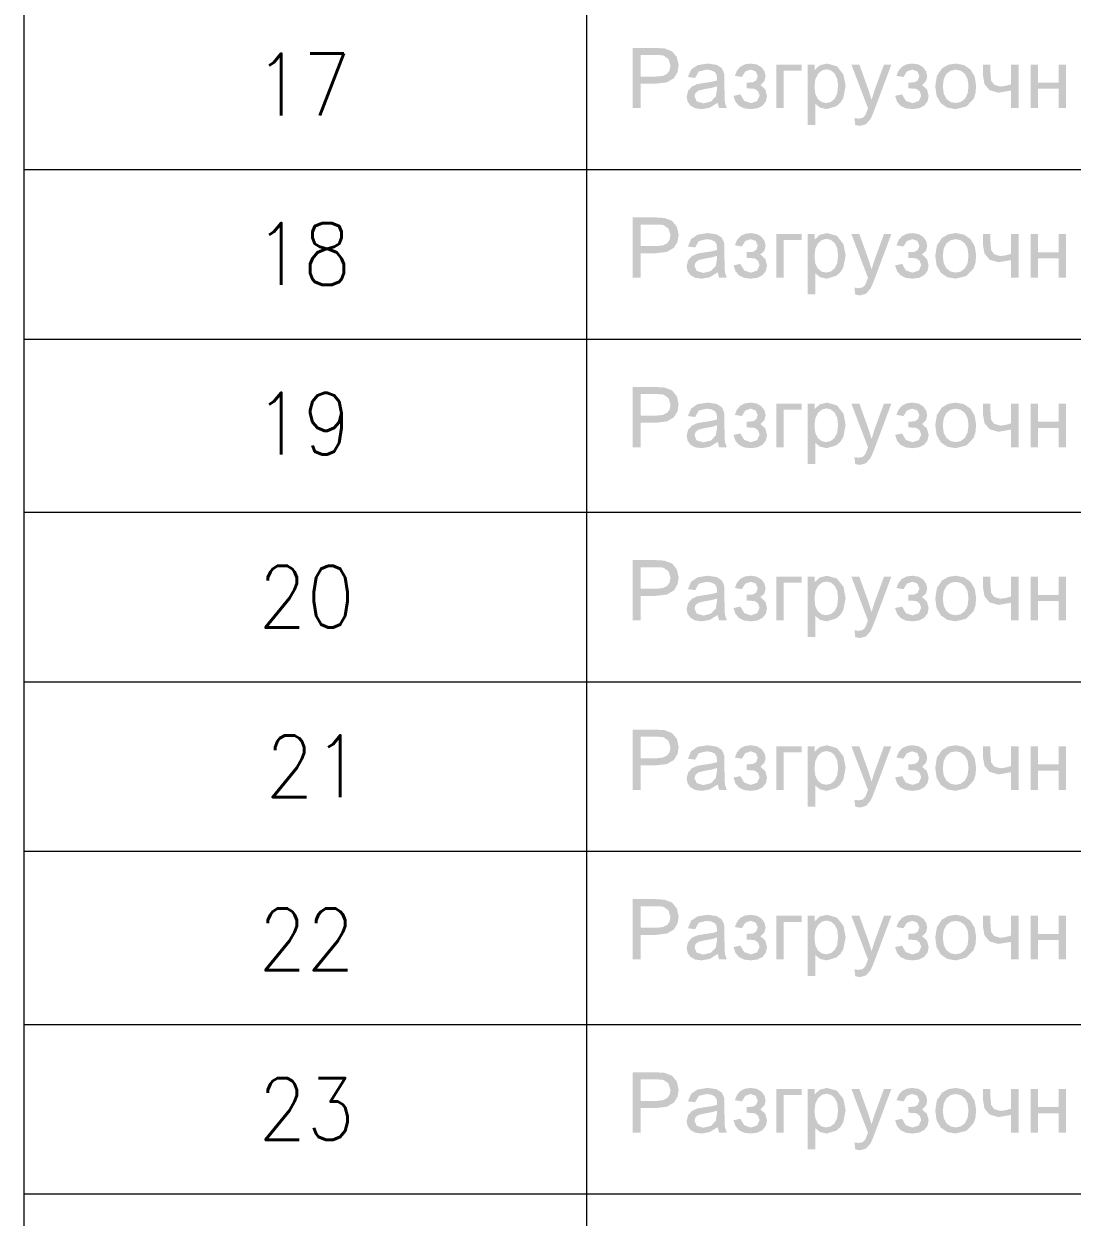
# Model space of a CAD drawing. Header units: millimetres. Extents: x 0 to 420, y 0 to 297.
# Drawn here: x 28.91 to 41.22, y 198.57 to 212.57 of the extents above; entities that cross this region are included whole.
import ezdxf

# ---------------------------------------------------------------- set-up
doc = ezdxf.new("R2010")
doc.units = ezdxf.units.MM
doc.styles.get("Standard").update_dxf_attribs({"font": 'STANDARD'})

msp = doc.modelspace()

# ---------------------------------------------------------------- hatches: boundary and pattern name
h = msp.add_hatch(color=251)
h.paths.add_polyline_path([(36.059403, 211.581999), (36.059403, 212.289208), (36.326191, 212.289208), (36.433678, 212.282594), (36.521321, 212.24897), (36.577545, 212.180619), (36.599042, 212.084707), (36.584642, 212.001129), (36.541716, 211.932021), (36.461032, 211.885168), (36.334459, 211.869734), (36.153109, 211.869734), (36.153109, 211.581999)], flags=0)
h.paths.add_polyline_path([(36.153109, 211.952967), (36.336113, 211.952967), (36.413352, 211.961304), (36.464546, 211.986591), (36.493071, 212.027037), (36.50258, 212.081951), (36.47998, 212.157468), (36.421551, 212.19936), (36.387651, 212.203839), (36.333908, 212.205424), (36.153109, 212.205424)], flags=0)
h = msp.add_hatch(color=251)
h.paths.add_polyline_path([(37.056346, 211.645389), (36.963191, 211.58696), (36.867279, 211.570424), (36.79259, 211.580759), (36.737744, 211.611765), (36.703775, 211.658618), (36.692544, 211.717047), (36.709632, 211.785398), (36.75428, 211.835558), (36.817119, 211.864221), (36.894289, 211.877451), (36.985101, 211.89068), (37.048629, 211.907216), (37.04918, 211.929816), (37.043048, 211.974947), (37.024927, 212.004781), (36.983172, 212.026623), (36.925708, 212.033996), (36.835309, 212.012498), (36.792314, 211.936431), (36.707427, 211.948006), (36.745461, 212.036201), (36.82208, 212.087464), (36.938386, 212.105654), (37.044771, 212.09022), (37.105404, 212.051083), (37.132414, 211.992655), (37.136823, 211.912177), (37.136823, 211.796422), (37.138133, 211.697685), (37.142336, 211.643184), (37.164384, 211.581999), (37.073434, 211.581999)], flags=0)
h.paths.add_polyline_path([(37.048629, 211.838865), (36.98958, 211.820951), (36.906967, 211.806344), (36.83145, 211.788705), (36.797275, 211.760593), (36.785148, 211.719252), (36.811055, 211.661374), (36.888225, 211.638223), (36.977522, 211.660272), (37.034849, 211.720354), (37.048629, 211.807446)], flags=0)
for points in [[(37.396627, 211.81351), (37.396627, 211.881309), (37.471592, 211.885719), (37.509075, 211.90887), (37.527265, 211.957377), (37.503563, 212.013601), (37.44348, 212.034547), (37.380986, 212.012774), (37.340403, 211.948006), (37.258272, 211.961786), (37.284196, 212.024728), (37.323867, 212.069687), (37.377179, 212.096662), (37.444032, 212.105654), (37.517136, 212.094492), (37.572465, 212.061005), (37.607467, 212.011878), (37.619318, 211.954069), (37.604091, 211.89757), (37.558684, 211.8543), (37.616562, 211.801383), (37.635854, 211.725315), (37.623176, 211.662752), (37.585694, 211.613418), (37.525336, 211.581172), (37.445134, 211.570424), (37.366775, 211.580147), (37.306917, 211.609353), (37.265455, 211.658093), (37.242287, 211.726418), (37.323867, 211.743505), (37.368515, 211.667438), (37.446788, 211.640428), (37.519548, 211.665233), (37.548762, 211.728622), (37.530572, 211.780437), (37.491436, 211.808549), (37.416471, 211.814061)], [(37.746009, 212.094078), (38.040909, 212.094078), (38.040909, 212.02242), (37.833101, 212.02242), (37.833101, 211.581999), (37.746009, 211.581999)], [(38.671409, 211.384664), (38.662038, 211.466244), (38.711647, 211.458527), (38.757398, 211.468449), (38.786062, 211.494907), (38.796879, 211.51792), (38.813071, 211.559951), (38.820788, 211.580897), (38.626209, 212.094078), (38.719916, 212.094078), (38.8263, 211.797524), (38.863232, 211.679013), (38.899061, 211.795871), (39.008753, 212.094078), (39.095293, 212.094078), (38.900714, 211.57318), (38.872671, 211.502004), (38.851656, 211.456873), (38.798739, 211.394035), (38.727633, 211.374191)], [(39.2936, 211.81351), (39.2936, 211.881309), (39.368566, 211.885719), (39.406048, 211.90887), (39.424238, 211.957377), (39.400536, 212.013601), (39.340454, 212.034547), (39.27796, 212.012774), (39.237376, 211.948006), (39.155245, 211.961786), (39.18117, 212.024728), (39.22084, 212.069687), (39.274153, 212.096662), (39.341005, 212.105654), (39.41411, 212.094492), (39.469438, 212.061005), (39.50444, 212.011878), (39.516291, 211.954069), (39.501064, 211.89757), (39.455658, 211.8543), (39.513535, 211.801383), (39.532828, 211.725315), (39.52015, 211.662752), (39.482667, 211.613418), (39.422309, 211.581172), (39.342107, 211.570424), (39.263749, 211.580147), (39.20389, 211.609353), (39.162428, 211.658093), (39.13926, 211.726418), (39.22084, 211.743505), (39.265488, 211.667438), (39.343761, 211.640428), (39.416521, 211.665233), (39.445736, 211.728622), (39.427546, 211.780437), (39.388409, 211.808549), (39.313444, 211.814061)], [(40.171779, 212.094078), (40.258871, 212.094078), (40.258871, 211.997064), (40.266036, 211.906114), (40.301865, 211.857056), (40.373523, 211.836109), (40.429747, 211.842448), (40.500854, 211.862017), (40.500854, 212.094078), (40.587946, 212.094078), (40.587946, 211.581999), (40.500854, 211.581999), (40.500854, 211.788705), (40.351475, 211.763349), (40.248398, 211.793115), (40.187764, 211.865324), (40.171779, 211.960133)], [(40.730284, 212.094078), (40.817376, 212.094078), (40.817376, 211.881309), (41.057706, 211.881309), (41.057706, 212.094078), (41.144798, 212.094078), (41.144798, 211.581999), (41.057706, 211.581999), (41.057706, 211.8091), (40.817376, 211.8091), (40.817376, 211.581999), (40.730284, 211.581999)], [(37.396627, 209.823843), (37.396627, 209.891642), (37.471592, 209.896052), (37.509075, 209.919203), (37.527265, 209.96771), (37.503563, 210.023934), (37.44348, 210.04488), (37.380986, 210.023107), (37.340403, 209.958339), (37.258272, 209.97212), (37.284196, 210.035062), (37.323867, 210.08002), (37.377179, 210.106995), (37.444032, 210.115987), (37.517136, 210.104825), (37.572465, 210.071339), (37.607467, 210.022212), (37.619318, 209.964403), (37.604091, 209.907903), (37.558684, 209.864633), (37.616562, 209.811716), (37.635854, 209.735648), (37.623176, 209.673086), (37.585694, 209.623752), (37.525336, 209.591506), (37.445134, 209.580757), (37.366775, 209.590481), (37.306917, 209.619687), (37.265455, 209.668426), (37.242287, 209.736751), (37.323867, 209.753839), (37.368515, 209.677771), (37.446788, 209.650761), (37.519548, 209.675566), (37.548762, 209.738956), (37.530572, 209.79077), (37.491436, 209.818882), (37.416471, 209.824394)], [(37.746009, 210.104411), (38.040909, 210.104411), (38.040909, 210.032754), (37.833101, 210.032754), (37.833101, 209.592332), (37.746009, 209.592332)], [(38.671409, 209.394997), (38.662038, 209.476577), (38.711647, 209.46886), (38.757398, 209.478782), (38.786062, 209.50524), (38.796879, 209.528254), (38.813071, 209.570284), (38.820788, 209.59123), (38.626209, 210.104411), (38.719916, 210.104411), (38.8263, 209.807858), (38.863232, 209.689346), (38.899061, 209.806204), (39.008753, 210.104411), (39.095293, 210.104411), (38.900714, 209.583513), (38.872671, 209.512337), (38.851656, 209.467207), (38.798739, 209.404368), (38.727633, 209.384524)], [(39.2936, 209.823843), (39.2936, 209.891642), (39.368566, 209.896052), (39.406048, 209.919203), (39.424238, 209.96771), (39.400536, 210.023934), (39.340454, 210.04488), (39.27796, 210.023107), (39.237376, 209.958339), (39.155245, 209.97212), (39.18117, 210.035062), (39.22084, 210.08002), (39.274153, 210.106995), (39.341005, 210.115987), (39.41411, 210.104825), (39.469438, 210.071339), (39.50444, 210.022212), (39.516291, 209.964403), (39.501064, 209.907903), (39.455658, 209.864633), (39.513535, 209.811716), (39.532828, 209.735648), (39.52015, 209.673086), (39.482667, 209.623752), (39.422309, 209.591506), (39.342107, 209.580757), (39.263749, 209.590481), (39.20389, 209.619687), (39.162428, 209.668426), (39.13926, 209.736751), (39.22084, 209.753839), (39.265488, 209.677771), (39.343761, 209.650761), (39.416521, 209.675566), (39.445736, 209.738956), (39.427546, 209.79077), (39.388409, 209.818882), (39.313444, 209.824394)], [(40.171779, 210.104411), (40.258871, 210.104411), (40.258871, 210.007398), (40.266036, 209.916447), (40.301865, 209.867389), (40.373523, 209.846443), (40.429747, 209.852782), (40.500854, 209.87235), (40.500854, 210.104411), (40.587946, 210.104411), (40.587946, 209.592332), (40.500854, 209.592332), (40.500854, 209.799038), (40.351475, 209.773682), (40.248398, 209.803448), (40.187764, 209.875657), (40.171779, 209.970466)], [(40.730284, 210.104411), (40.817376, 210.104411), (40.817376, 209.891642), (41.057706, 209.891642), (41.057706, 210.104411), (41.144798, 210.104411), (41.144798, 209.592332), (41.057706, 209.592332), (41.057706, 209.819433), (40.817376, 209.819433), (40.817376, 209.592332), (40.730284, 209.592332)], [(37.396627, 207.834176), (37.396627, 207.901976), (37.471592, 207.906385), (37.509075, 207.929536), (37.527265, 207.978043), (37.503563, 208.034267), (37.44348, 208.055214), (37.380986, 208.033441), (37.340403, 207.968673), (37.258272, 207.982453), (37.284196, 208.045395), (37.323867, 208.090354), (37.377179, 208.117329), (37.444032, 208.12632), (37.517136, 208.115158), (37.572465, 208.081672), (37.607467, 208.032545), (37.619318, 207.974736), (37.604091, 207.918237), (37.558684, 207.874966), (37.616562, 207.82205), (37.635854, 207.745982), (37.623176, 207.683419), (37.585694, 207.634085), (37.525336, 207.601839), (37.445134, 207.59109), (37.366775, 207.600814), (37.306917, 207.63002), (37.265455, 207.678759), (37.242287, 207.747084), (37.323867, 207.764172), (37.368515, 207.688104), (37.446788, 207.661095), (37.519548, 207.685899), (37.548762, 207.749289), (37.530572, 207.801103), (37.491436, 207.829215), (37.416471, 207.834727)], [(37.746009, 208.114745), (38.040909, 208.114745), (38.040909, 208.043087), (37.833101, 208.043087), (37.833101, 207.602666), (37.746009, 207.602666)], [(38.671409, 207.405331), (38.662038, 207.486911), (38.711647, 207.479194), (38.757398, 207.489115), (38.786062, 207.515574), (38.796879, 207.538587), (38.813071, 207.580617), (38.820788, 207.601563), (38.626209, 208.114745), (38.719916, 208.114745), (38.8263, 207.818191), (38.863232, 207.69968), (38.899061, 207.816537), (39.008753, 208.114745), (39.095293, 208.114745), (38.900714, 207.593846), (38.872671, 207.522671), (38.851656, 207.47754), (38.798739, 207.414701), (38.727633, 207.394858)], [(39.2936, 207.834176), (39.2936, 207.901976), (39.368566, 207.906385), (39.406048, 207.929536), (39.424238, 207.978043), (39.400536, 208.034267), (39.340454, 208.055214), (39.27796, 208.033441), (39.237376, 207.968673), (39.155245, 207.982453), (39.18117, 208.045395), (39.22084, 208.090354), (39.274153, 208.117329), (39.341005, 208.12632), (39.41411, 208.115158), (39.469438, 208.081672), (39.50444, 208.032545), (39.516291, 207.974736), (39.501064, 207.918237), (39.455658, 207.874966), (39.513535, 207.82205), (39.532828, 207.745982), (39.52015, 207.683419), (39.482667, 207.634085), (39.422309, 207.601839), (39.342107, 207.59109), (39.263749, 207.600814), (39.20389, 207.63002), (39.162428, 207.678759), (39.13926, 207.747084), (39.22084, 207.764172), (39.265488, 207.688104), (39.343761, 207.661095), (39.416521, 207.685899), (39.445736, 207.749289), (39.427546, 207.801103), (39.388409, 207.829215), (39.313444, 207.834727)], [(40.171779, 208.114745), (40.258871, 208.114745), (40.258871, 208.017731), (40.266036, 207.92678), (40.301865, 207.877722), (40.373523, 207.856776), (40.429747, 207.863115), (40.500854, 207.882683), (40.500854, 208.114745), (40.587946, 208.114745), (40.587946, 207.602666), (40.500854, 207.602666), (40.500854, 207.809372), (40.351475, 207.784016), (40.248398, 207.813781), (40.187764, 207.88599), (40.171779, 207.9808)], [(40.730284, 208.114745), (40.817376, 208.114745), (40.817376, 207.901976), (41.057706, 207.901976), (41.057706, 208.114745), (41.144798, 208.114745), (41.144798, 207.602666), (41.057706, 207.602666), (41.057706, 207.829767), (40.817376, 207.829767), (40.817376, 207.602666), (40.730284, 207.602666)], [(37.396627, 205.802176), (37.396627, 205.869976), (37.471592, 205.874385), (37.509075, 205.897537), (37.527265, 205.946043), (37.503563, 206.002267), (37.44348, 206.023214), (37.380986, 206.001441), (37.340403, 205.936673), (37.258272, 205.950453), (37.284196, 206.013395), (37.323867, 206.058354), (37.377179, 206.085329), (37.444032, 206.09432), (37.517136, 206.083158), (37.572465, 206.049672), (37.607467, 206.000545), (37.619318, 205.942736), (37.604091, 205.886237), (37.558684, 205.842966), (37.616562, 205.79005), (37.635854, 205.713982), (37.623176, 205.651419), (37.585694, 205.602085), (37.525336, 205.569839), (37.445134, 205.55909), (37.366775, 205.568814), (37.306917, 205.59802), (37.265455, 205.646759), (37.242287, 205.715084), (37.323867, 205.732172), (37.368515, 205.656104), (37.446788, 205.629095), (37.519548, 205.653899), (37.548762, 205.717289), (37.530572, 205.769103), (37.491436, 205.797215), (37.416471, 205.802727)], [(37.746009, 206.082745), (38.040909, 206.082745), (38.040909, 206.011087), (37.833101, 206.011087), (37.833101, 205.570666), (37.746009, 205.570666)], [(38.671409, 205.373331), (38.662038, 205.454911), (38.711647, 205.447194), (38.757398, 205.457115), (38.786062, 205.483574), (38.796879, 205.506587), (38.813071, 205.548617), (38.820788, 205.569563), (38.626209, 206.082745), (38.719916, 206.082745), (38.8263, 205.786191), (38.863232, 205.66768), (38.899061, 205.784537), (39.008753, 206.082745), (39.095293, 206.082745), (38.900714, 205.561846), (38.872671, 205.490671), (38.851656, 205.44554), (38.798739, 205.382701), (38.727633, 205.362858)], [(39.2936, 205.802176), (39.2936, 205.869976), (39.368566, 205.874385), (39.406048, 205.897537), (39.424238, 205.946043), (39.400536, 206.002267), (39.340454, 206.023214), (39.27796, 206.001441), (39.237376, 205.936673), (39.155245, 205.950453), (39.18117, 206.013395), (39.22084, 206.058354), (39.274153, 206.085329), (39.341005, 206.09432), (39.41411, 206.083158), (39.469438, 206.049672), (39.50444, 206.000545), (39.516291, 205.942736), (39.501064, 205.886237), (39.455658, 205.842966), (39.513535, 205.79005), (39.532828, 205.713982), (39.52015, 205.651419), (39.482667, 205.602085), (39.422309, 205.569839), (39.342107, 205.55909), (39.263749, 205.568814), (39.20389, 205.59802), (39.162428, 205.646759), (39.13926, 205.715084), (39.22084, 205.732172), (39.265488, 205.656104), (39.343761, 205.629095), (39.416521, 205.653899), (39.445736, 205.717289), (39.427546, 205.769103), (39.388409, 205.797215), (39.313444, 205.802727)], [(40.171779, 206.082745), (40.258871, 206.082745), (40.258871, 205.985731), (40.266036, 205.89478), (40.301865, 205.845722), (40.373523, 205.824776), (40.429747, 205.831115), (40.500854, 205.850683), (40.500854, 206.082745), (40.587946, 206.082745), (40.587946, 205.570666), (40.500854, 205.570666), (40.500854, 205.777372), (40.351475, 205.752016), (40.248398, 205.781781), (40.187764, 205.85399), (40.171779, 205.9488)], [(40.730284, 206.082745), (40.817376, 206.082745), (40.817376, 205.869976), (41.057706, 205.869976), (41.057706, 206.082745), (41.144798, 206.082745), (41.144798, 205.570666), (41.057706, 205.570666), (41.057706, 205.797767), (40.817376, 205.797767), (40.817376, 205.570666), (40.730284, 205.570666)], [(37.396627, 203.81251), (37.396627, 203.880309), (37.471592, 203.884719), (37.509075, 203.90787), (37.527265, 203.956377), (37.503563, 204.012601), (37.44348, 204.033547), (37.380986, 204.011774), (37.340403, 203.947006), (37.258272, 203.960787), (37.284196, 204.023728), (37.323867, 204.068687), (37.377179, 204.095662), (37.444032, 204.104654), (37.517136, 204.093492), (37.572465, 204.060005), (37.607467, 204.010878), (37.619318, 203.953069), (37.604091, 203.89657), (37.558684, 203.8533), (37.616562, 203.800383), (37.635854, 203.724315), (37.623176, 203.661752), (37.585694, 203.612418), (37.525336, 203.580172), (37.445134, 203.569424), (37.366775, 203.579147), (37.306917, 203.608353), (37.265455, 203.657093), (37.242287, 203.725418), (37.323867, 203.742505), (37.368515, 203.666438), (37.446788, 203.639428), (37.519548, 203.664233), (37.548762, 203.727622), (37.530572, 203.779437), (37.491436, 203.807549), (37.416471, 203.813061)], [(37.746009, 204.093078), (38.040909, 204.093078), (38.040909, 204.02142), (37.833101, 204.02142), (37.833101, 203.580999), (37.746009, 203.580999)], [(38.671409, 203.383664), (38.662038, 203.465244), (38.711647, 203.457527), (38.757398, 203.467449), (38.786062, 203.493907), (38.796879, 203.51692), (38.813071, 203.558951), (38.820788, 203.579897), (38.626209, 204.093078), (38.719916, 204.093078), (38.8263, 203.796524), (38.863232, 203.678013), (38.899061, 203.794871), (39.008753, 204.093078), (39.095293, 204.093078), (38.900714, 203.57218), (38.872671, 203.501004), (38.851656, 203.455873), (38.798739, 203.393035), (38.727633, 203.373191)], [(39.2936, 203.81251), (39.2936, 203.880309), (39.368566, 203.884719), (39.406048, 203.90787), (39.424238, 203.956377), (39.400536, 204.012601), (39.340454, 204.033547), (39.27796, 204.011774), (39.237376, 203.947006), (39.155245, 203.960787), (39.18117, 204.023728), (39.22084, 204.068687), (39.274153, 204.095662), (39.341005, 204.104654), (39.41411, 204.093492), (39.469438, 204.060005), (39.50444, 204.010878), (39.516291, 203.953069), (39.501064, 203.89657), (39.455658, 203.8533), (39.513535, 203.800383), (39.532828, 203.724315), (39.52015, 203.661752), (39.482667, 203.612418), (39.422309, 203.580172), (39.342107, 203.569424), (39.263749, 203.579147), (39.20389, 203.608353), (39.162428, 203.657093), (39.13926, 203.725418), (39.22084, 203.742505), (39.265488, 203.666438), (39.343761, 203.639428), (39.416521, 203.664233), (39.445736, 203.727622), (39.427546, 203.779437), (39.388409, 203.807549), (39.313444, 203.813061)], [(40.171779, 204.093078), (40.258871, 204.093078), (40.258871, 203.996064), (40.266036, 203.905114), (40.301865, 203.856056), (40.373523, 203.835109), (40.429747, 203.841448), (40.500854, 203.861017), (40.500854, 204.093078), (40.587946, 204.093078), (40.587946, 203.580999), (40.500854, 203.580999), (40.500854, 203.787705), (40.351475, 203.762349), (40.248398, 203.792115), (40.187764, 203.864324), (40.171779, 203.959133)], [(40.730284, 204.093078), (40.817376, 204.093078), (40.817376, 203.880309), (41.057706, 203.880309), (41.057706, 204.093078), (41.144798, 204.093078), (41.144798, 203.580999), (41.057706, 203.580999), (41.057706, 203.8081), (40.817376, 203.8081), (40.817376, 203.580999), (40.730284, 203.580999)], [(37.396627, 201.822843), (37.396627, 201.890642), (37.471592, 201.895052), (37.509075, 201.918203), (37.527265, 201.96671), (37.503563, 202.022934), (37.44348, 202.04388), (37.380986, 202.022107), (37.340403, 201.957339), (37.258272, 201.97112), (37.284196, 202.034062), (37.323867, 202.07902), (37.377179, 202.105995), (37.444032, 202.114987), (37.517136, 202.103825), (37.572465, 202.070339), (37.607467, 202.021212), (37.619318, 201.963403), (37.604091, 201.906903), (37.558684, 201.863633), (37.616562, 201.810716), (37.635854, 201.734648), (37.623176, 201.672086), (37.585694, 201.622752), (37.525336, 201.590506), (37.445134, 201.579757), (37.366775, 201.589481), (37.306917, 201.618687), (37.265455, 201.667426), (37.242287, 201.735751), (37.323867, 201.752839), (37.368515, 201.676771), (37.446788, 201.649761), (37.519548, 201.674566), (37.548762, 201.737956), (37.530572, 201.78977), (37.491436, 201.817882), (37.416471, 201.823394)], [(37.746009, 202.103412), (38.040909, 202.103412), (38.040909, 202.031754), (37.833101, 202.031754), (37.833101, 201.591333), (37.746009, 201.591333)], [(38.671409, 201.393997), (38.662038, 201.475577), (38.711647, 201.46786), (38.757398, 201.477782), (38.786062, 201.504241), (38.796879, 201.527254), (38.813071, 201.569284), (38.820788, 201.59023), (38.626209, 202.103412), (38.719916, 202.103412), (38.8263, 201.806858), (38.863232, 201.688346), (38.899061, 201.805204), (39.008753, 202.103412), (39.095293, 202.103412), (38.900714, 201.582513), (38.872671, 201.511337), (38.851656, 201.466207), (38.798739, 201.403368), (38.727633, 201.383524)], [(39.2936, 201.822843), (39.2936, 201.890642), (39.368566, 201.895052), (39.406048, 201.918203), (39.424238, 201.96671), (39.400536, 202.022934), (39.340454, 202.04388), (39.27796, 202.022107), (39.237376, 201.957339), (39.155245, 201.97112), (39.18117, 202.034062), (39.22084, 202.07902), (39.274153, 202.105995), (39.341005, 202.114987), (39.41411, 202.103825), (39.469438, 202.070339), (39.50444, 202.021212), (39.516291, 201.963403), (39.501064, 201.906903), (39.455658, 201.863633), (39.513535, 201.810716), (39.532828, 201.734648), (39.52015, 201.672086), (39.482667, 201.622752), (39.422309, 201.590506), (39.342107, 201.579757), (39.263749, 201.589481), (39.20389, 201.618687), (39.162428, 201.667426), (39.13926, 201.735751), (39.22084, 201.752839), (39.265488, 201.676771), (39.343761, 201.649761), (39.416521, 201.674566), (39.445736, 201.737956), (39.427546, 201.78977), (39.388409, 201.817882), (39.313444, 201.823394)], [(40.171779, 202.103412), (40.258871, 202.103412), (40.258871, 202.006398), (40.266036, 201.915447), (40.301865, 201.866389), (40.373523, 201.845443), (40.429747, 201.851782), (40.500854, 201.87135), (40.500854, 202.103412), (40.587946, 202.103412), (40.587946, 201.591333), (40.500854, 201.591333), (40.500854, 201.798038), (40.351475, 201.772682), (40.248398, 201.802448), (40.187764, 201.874657), (40.171779, 201.969466)], [(40.730284, 202.103412), (40.817376, 202.103412), (40.817376, 201.890642), (41.057706, 201.890642), (41.057706, 202.103412), (41.144798, 202.103412), (41.144798, 201.591333), (41.057706, 201.591333), (41.057706, 201.818433), (40.817376, 201.818433), (40.817376, 201.591333), (40.730284, 201.591333)], [(37.396627, 199.790843), (37.396627, 199.858642), (37.471592, 199.863052), (37.509075, 199.886203), (37.527265, 199.93471), (37.503563, 199.990934), (37.44348, 200.01188), (37.380986, 199.990107), (37.340403, 199.925339), (37.258272, 199.93912), (37.284196, 200.002062), (37.323867, 200.04702), (37.377179, 200.073995), (37.444032, 200.082987), (37.517136, 200.071825), (37.572465, 200.038339), (37.607467, 199.989212), (37.619318, 199.931403), (37.604091, 199.874903), (37.558684, 199.831633), (37.616562, 199.778716), (37.635854, 199.702649), (37.623176, 199.640086), (37.585694, 199.590752), (37.525336, 199.558506), (37.445134, 199.547757), (37.366775, 199.557481), (37.306917, 199.586687), (37.265455, 199.635426), (37.242287, 199.703751), (37.323867, 199.720839), (37.368515, 199.644771), (37.446788, 199.617761), (37.519548, 199.642566), (37.548762, 199.705956), (37.530572, 199.75777), (37.491436, 199.785882), (37.416471, 199.791394)], [(37.746009, 200.071412), (38.040909, 200.071412), (38.040909, 199.999754), (37.833101, 199.999754), (37.833101, 199.559333), (37.746009, 199.559333)], [(38.671409, 199.361997), (38.662038, 199.443577), (38.711647, 199.43586), (38.757398, 199.445782), (38.786062, 199.472241), (38.796879, 199.495254), (38.813071, 199.537284), (38.820788, 199.55823), (38.626209, 200.071412), (38.719916, 200.071412), (38.8263, 199.774858), (38.863232, 199.656346), (38.899061, 199.773204), (39.008753, 200.071412), (39.095293, 200.071412), (38.900714, 199.550513), (38.872671, 199.479337), (38.851656, 199.434207), (38.798739, 199.371368), (38.727633, 199.351524)], [(39.2936, 199.790843), (39.2936, 199.858642), (39.368566, 199.863052), (39.406048, 199.886203), (39.424238, 199.93471), (39.400536, 199.990934), (39.340454, 200.01188), (39.27796, 199.990107), (39.237376, 199.925339), (39.155245, 199.93912), (39.18117, 200.002062), (39.22084, 200.04702), (39.274153, 200.073995), (39.341005, 200.082987), (39.41411, 200.071825), (39.469438, 200.038339), (39.50444, 199.989212), (39.516291, 199.931403), (39.501064, 199.874903), (39.455658, 199.831633), (39.513535, 199.778716), (39.532828, 199.702649), (39.52015, 199.640086), (39.482667, 199.590752), (39.422309, 199.558506), (39.342107, 199.547757), (39.263749, 199.557481), (39.20389, 199.586687), (39.162428, 199.635426), (39.13926, 199.703751), (39.22084, 199.720839), (39.265488, 199.644771), (39.343761, 199.617761), (39.416521, 199.642566), (39.445736, 199.705956), (39.427546, 199.75777), (39.388409, 199.785882), (39.313444, 199.791394)], [(40.171779, 200.071412), (40.258871, 200.071412), (40.258871, 199.974398), (40.266036, 199.883447), (40.301865, 199.834389), (40.373523, 199.813443), (40.429747, 199.819782), (40.500854, 199.83935), (40.500854, 200.071412), (40.587946, 200.071412), (40.587946, 199.559333), (40.500854, 199.559333), (40.500854, 199.766038), (40.351475, 199.740682), (40.248398, 199.770448), (40.187764, 199.842657), (40.171779, 199.937466)], [(40.730284, 200.071412), (40.817376, 200.071412), (40.817376, 199.858642), (41.057706, 199.858642), (41.057706, 200.071412), (41.144798, 200.071412), (41.144798, 199.559333), (41.057706, 199.559333), (41.057706, 199.786433), (40.817376, 199.786433), (40.817376, 199.559333), (40.730284, 199.559333)]]:
    msp.add_hatch(color=251).paths.add_polyline_path(points, flags=0)
h = msp.add_hatch(color=251)
h.paths.add_polyline_path([(38.113949, 211.385767), (38.113949, 212.094078), (38.193324, 212.094078), (38.193324, 212.027932), (38.256162, 212.08581), (38.341601, 212.105654), (38.457356, 212.07203), (38.532873, 211.976669), (38.55878, 211.842173), (38.530668, 211.70051), (38.49601, 211.644838), (38.448537, 211.604048), (38.335537, 211.570424), (38.257265, 211.588614), (38.201041, 211.634916), (38.201041, 211.385767)], flags=0)
h.paths.add_polyline_path([(38.192773, 211.835007), (38.202695, 211.748948), (38.23246, 211.688935), (38.276626, 211.653726), (38.329474, 211.642082), (38.383218, 211.654139), (38.428693, 211.690589), (38.459699, 211.753014), (38.470034, 211.842724), (38.459837, 211.927956), (38.429795, 211.988796), (38.385491, 212.025521), (38.333333, 212.037854), (38.281174, 212.024763), (38.235216, 211.98604), (38.203246, 211.922306)], flags=0)
h = msp.add_hatch(color=251)
h.paths.add_polyline_path([(39.61046, 211.838314), (39.630029, 211.961993), (39.689284, 212.048878), (39.762527, 212.091322), (39.850239, 212.105654), (39.946219, 212.08829), (40.022769, 212.036201), (40.073137, 211.953863), (40.090018, 211.84548), (40.082576, 211.756734), (40.060252, 211.689486), (39.974262, 211.601843), (39.850239, 211.570424), (39.753087, 211.587511), (39.676606, 211.639326), (39.626997, 211.723317)], flags=0)
h.paths.add_polyline_path([(39.699206, 211.838314), (39.709955, 211.751842), (39.742201, 211.690589), (39.790639, 211.654139), (39.850239, 211.642082), (39.909357, 211.654208), (39.957726, 211.69114), (39.989972, 211.753083), (40.000721, 211.84107), (39.989972, 211.924166), (39.957726, 211.984938), (39.909357, 212.021662), (39.850239, 212.033996), (39.790639, 212.021662), (39.742201, 211.984938), (39.709955, 211.923822)], flags=0)
h = msp.add_hatch(color=251)
h.paths.add_polyline_path([(36.059403, 209.592332), (36.059403, 210.299542), (36.326191, 210.299542), (36.433678, 210.292927), (36.521321, 210.259303), (36.577545, 210.190952), (36.599042, 210.095041), (36.584642, 210.011463), (36.541716, 209.942354), (36.461032, 209.895501), (36.334459, 209.880067), (36.153109, 209.880067), (36.153109, 209.592332)], flags=0)
h.paths.add_polyline_path([(36.153109, 209.9633), (36.336113, 209.9633), (36.413352, 209.971638), (36.464546, 209.996925), (36.493071, 210.03737), (36.50258, 210.092285), (36.47998, 210.167801), (36.421551, 210.209694), (36.387651, 210.214172), (36.333908, 210.215757), (36.153109, 210.215757)], flags=0)
h = msp.add_hatch(color=251)
h.paths.add_polyline_path([(37.056346, 209.655722), (36.963191, 209.597293), (36.867279, 209.580757), (36.79259, 209.591092), (36.737744, 209.622098), (36.703775, 209.668951), (36.692544, 209.72738), (36.709632, 209.795731), (36.75428, 209.845892), (36.817119, 209.874555), (36.894289, 209.887784), (36.985101, 209.901013), (37.048629, 209.91755), (37.04918, 209.940149), (37.043048, 209.98528), (37.024927, 210.015115), (36.983172, 210.036957), (36.925708, 210.044329), (36.835309, 210.022832), (36.792314, 209.946764), (36.707427, 209.958339), (36.745461, 210.046534), (36.82208, 210.097797), (36.938386, 210.115987), (37.044771, 210.100553), (37.105404, 210.061417), (37.132414, 210.002988), (37.136823, 209.92251), (37.136823, 209.806755), (37.138133, 209.708019), (37.142336, 209.653517), (37.164384, 209.592332), (37.073434, 209.592332)], flags=0)
h.paths.add_polyline_path([(37.048629, 209.849199), (36.98958, 209.831284), (36.906967, 209.816677), (36.83145, 209.799038), (36.797275, 209.770926), (36.785148, 209.729585), (36.811055, 209.671707), (36.888225, 209.648556), (36.977522, 209.670605), (37.034849, 209.730688), (37.048629, 209.81778)], flags=0)
h = msp.add_hatch(color=251)
h.paths.add_polyline_path([(38.113949, 209.3961), (38.113949, 210.104411), (38.193324, 210.104411), (38.193324, 210.038266), (38.256162, 210.096143), (38.341601, 210.115987), (38.457356, 210.082363), (38.532873, 209.987003), (38.55878, 209.852506), (38.530668, 209.710844), (38.49601, 209.655171), (38.448537, 209.614381), (38.335537, 209.580757), (38.257265, 209.598947), (38.201041, 209.645249), (38.201041, 209.3961)], flags=0)
h.paths.add_polyline_path([(38.192773, 209.84534), (38.202695, 209.759282), (38.23246, 209.699268), (38.276626, 209.664059), (38.329474, 209.652415), (38.383218, 209.664473), (38.428693, 209.700922), (38.459699, 209.763347), (38.470034, 209.853057), (38.459837, 209.938289), (38.429795, 209.999129), (38.385491, 210.035854), (38.333333, 210.048188), (38.281174, 210.035096), (38.235216, 209.996373), (38.203246, 209.932639)], flags=0)
h = msp.add_hatch(color=251)
h.paths.add_polyline_path([(39.61046, 209.848648), (39.630029, 209.972327), (39.689284, 210.059212), (39.762527, 210.101655), (39.850239, 210.115987), (39.946219, 210.098624), (40.022769, 210.046534), (40.073137, 209.964196), (40.090018, 209.855813), (40.082576, 209.767068), (40.060252, 209.699819), (39.974262, 209.612176), (39.850239, 209.580757), (39.753087, 209.597845), (39.676606, 209.649659), (39.626997, 209.73365)], flags=0)
h.paths.add_polyline_path([(39.699206, 209.848648), (39.709955, 209.762176), (39.742201, 209.700922), (39.790639, 209.664473), (39.850239, 209.652415), (39.909357, 209.664542), (39.957726, 209.701473), (39.989972, 209.763416), (40.000721, 209.851404), (39.989972, 209.934499), (39.957726, 209.995271), (39.909357, 210.031996), (39.850239, 210.044329), (39.790639, 210.031996), (39.742201, 209.995271), (39.709955, 209.934155)], flags=0)
h = msp.add_hatch(color=251)
h.paths.add_polyline_path([(36.059403, 207.602666), (36.059403, 208.309875), (36.326191, 208.309875), (36.433678, 208.30326), (36.521321, 208.269636), (36.577545, 208.201286), (36.599042, 208.105374), (36.584642, 208.021796), (36.541716, 207.952688), (36.461032, 207.905834), (36.334459, 207.8904), (36.153109, 207.8904), (36.153109, 207.602666)], flags=0)
h.paths.add_polyline_path([(36.153109, 207.973634), (36.336113, 207.973634), (36.413352, 207.981971), (36.464546, 208.007258), (36.493071, 208.047703), (36.50258, 208.102618), (36.47998, 208.178135), (36.421551, 208.220027), (36.387651, 208.224506), (36.333908, 208.22609), (36.153109, 208.22609)], flags=0)
h = msp.add_hatch(color=251)
h.paths.add_polyline_path([(37.056346, 207.666056), (36.963191, 207.607627), (36.867279, 207.59109), (36.79259, 207.601426), (36.737744, 207.632431), (36.703775, 207.679285), (36.692544, 207.737714), (36.709632, 207.806064), (36.75428, 207.856225), (36.817119, 207.884888), (36.894289, 207.898117), (36.985101, 207.911346), (37.048629, 207.927883), (37.04918, 207.950483), (37.043048, 207.995613), (37.024927, 208.025448), (36.983172, 208.04729), (36.925708, 208.054662), (36.835309, 208.033165), (36.792314, 207.957097), (36.707427, 207.968673), (36.745461, 208.056867), (36.82208, 208.10813), (36.938386, 208.12632), (37.044771, 208.110886), (37.105404, 208.07175), (37.132414, 208.013321), (37.136823, 207.932844), (37.136823, 207.817089), (37.138133, 207.718352), (37.142336, 207.663851), (37.164384, 207.602666), (37.073434, 207.602666)], flags=0)
h.paths.add_polyline_path([(37.048629, 207.859532), (36.98958, 207.841618), (36.906967, 207.82701), (36.83145, 207.809372), (36.797275, 207.78126), (36.785148, 207.739918), (36.811055, 207.682041), (36.888225, 207.65889), (36.977522, 207.680938), (37.034849, 207.741021), (37.048629, 207.828113)], flags=0)
h = msp.add_hatch(color=251)
h.paths.add_polyline_path([(38.113949, 207.406433), (38.113949, 208.114745), (38.193324, 208.114745), (38.193324, 208.048599), (38.256162, 208.106477), (38.341601, 208.12632), (38.457356, 208.092696), (38.532873, 207.997336), (38.55878, 207.862839), (38.530668, 207.721177), (38.49601, 207.665504), (38.448537, 207.624714), (38.335537, 207.59109), (38.257265, 207.60928), (38.201041, 207.655583), (38.201041, 207.406433)], flags=0)
h.paths.add_polyline_path([(38.192773, 207.855674), (38.202695, 207.769615), (38.23246, 207.709602), (38.276626, 207.674393), (38.329474, 207.662748), (38.383218, 207.674806), (38.428693, 207.711255), (38.459699, 207.77368), (38.470034, 207.863391), (38.459837, 207.948622), (38.429795, 208.009463), (38.385491, 208.046187), (38.333333, 208.058521), (38.281174, 208.04543), (38.235216, 208.006707), (38.203246, 207.942972)], flags=0)
h = msp.add_hatch(color=251)
h.paths.add_polyline_path([(39.61046, 207.858981), (39.630029, 207.98266), (39.689284, 208.069545), (39.762527, 208.111989), (39.850239, 208.12632), (39.946219, 208.108957), (40.022769, 208.056867), (40.073137, 207.974529), (40.090018, 207.866147), (40.082576, 207.777401), (40.060252, 207.710153), (39.974262, 207.62251), (39.850239, 207.59109), (39.753087, 207.608178), (39.676606, 207.659992), (39.626997, 207.743984)], flags=0)
h.paths.add_polyline_path([(39.699206, 207.858981), (39.709955, 207.772509), (39.742201, 207.711255), (39.790639, 207.674806), (39.850239, 207.662748), (39.909357, 207.674875), (39.957726, 207.711806), (39.989972, 207.773749), (40.000721, 207.861737), (39.989972, 207.944833), (39.957726, 208.005604), (39.909357, 208.042329), (39.850239, 208.054662), (39.790639, 208.042329), (39.742201, 208.005604), (39.709955, 207.944488)], flags=0)
h = msp.add_hatch(color=251)
h.paths.add_polyline_path([(36.059403, 205.570666), (36.059403, 206.277875), (36.326191, 206.277875), (36.433678, 206.27126), (36.521321, 206.237636), (36.577545, 206.169286), (36.599042, 206.073374), (36.584642, 205.989796), (36.541716, 205.920688), (36.461032, 205.873834), (36.334459, 205.8584), (36.153109, 205.8584), (36.153109, 205.570666)], flags=0)
h.paths.add_polyline_path([(36.153109, 205.941634), (36.336113, 205.941634), (36.413352, 205.949971), (36.464546, 205.975258), (36.493071, 206.015703), (36.50258, 206.070618), (36.47998, 206.146135), (36.421551, 206.188027), (36.387651, 206.192506), (36.333908, 206.19409), (36.153109, 206.19409)], flags=0)
h = msp.add_hatch(color=251)
h.paths.add_polyline_path([(37.056346, 205.634056), (36.963191, 205.575627), (36.867279, 205.55909), (36.79259, 205.569426), (36.737744, 205.600431), (36.703775, 205.647285), (36.692544, 205.705714), (36.709632, 205.774064), (36.75428, 205.824225), (36.817119, 205.852888), (36.894289, 205.866117), (36.985101, 205.879346), (37.048629, 205.895883), (37.04918, 205.918483), (37.043048, 205.963613), (37.024927, 205.993448), (36.983172, 206.01529), (36.925708, 206.022662), (36.835309, 206.001165), (36.792314, 205.925097), (36.707427, 205.936673), (36.745461, 206.024867), (36.82208, 206.07613), (36.938386, 206.09432), (37.044771, 206.078886), (37.105404, 206.03975), (37.132414, 205.981321), (37.136823, 205.900844), (37.136823, 205.785089), (37.138133, 205.686352), (37.142336, 205.631851), (37.164384, 205.570666), (37.073434, 205.570666)], flags=0)
h.paths.add_polyline_path([(37.048629, 205.827532), (36.98958, 205.809618), (36.906967, 205.79501), (36.83145, 205.777372), (36.797275, 205.74926), (36.785148, 205.707918), (36.811055, 205.650041), (36.888225, 205.62689), (36.977522, 205.648938), (37.034849, 205.709021), (37.048629, 205.796113)], flags=0)
h = msp.add_hatch(color=251)
h.paths.add_polyline_path([(38.113949, 205.374433), (38.113949, 206.082745), (38.193324, 206.082745), (38.193324, 206.016599), (38.256162, 206.074477), (38.341601, 206.09432), (38.457356, 206.060696), (38.532873, 205.965336), (38.55878, 205.830839), (38.530668, 205.689177), (38.49601, 205.633504), (38.448537, 205.592714), (38.335537, 205.55909), (38.257265, 205.57728), (38.201041, 205.623583), (38.201041, 205.374433)], flags=0)
h.paths.add_polyline_path([(38.192773, 205.823674), (38.202695, 205.737615), (38.23246, 205.677602), (38.276626, 205.642393), (38.329474, 205.630748), (38.383218, 205.642806), (38.428693, 205.679255), (38.459699, 205.74168), (38.470034, 205.831391), (38.459837, 205.916622), (38.429795, 205.977463), (38.385491, 206.014187), (38.333333, 206.026521), (38.281174, 206.01343), (38.235216, 205.974707), (38.203246, 205.910972)], flags=0)
h = msp.add_hatch(color=251)
h.paths.add_polyline_path([(39.61046, 205.826981), (39.630029, 205.95066), (39.689284, 206.037545), (39.762527, 206.079989), (39.850239, 206.09432), (39.946219, 206.076957), (40.022769, 206.024867), (40.073137, 205.942529), (40.090018, 205.834147), (40.082576, 205.745401), (40.060252, 205.678153), (39.974262, 205.59051), (39.850239, 205.55909), (39.753087, 205.576178), (39.676606, 205.627992), (39.626997, 205.711984)], flags=0)
h.paths.add_polyline_path([(39.699206, 205.826981), (39.709955, 205.740509), (39.742201, 205.679255), (39.790639, 205.642806), (39.850239, 205.630748), (39.909357, 205.642875), (39.957726, 205.679806), (39.989972, 205.741749), (40.000721, 205.829737), (39.989972, 205.912833), (39.957726, 205.973604), (39.909357, 206.010329), (39.850239, 206.022662), (39.790639, 206.010329), (39.742201, 205.973604), (39.709955, 205.912488)], flags=0)
h = msp.add_hatch(color=251)
h.paths.add_polyline_path([(36.059403, 203.580999), (36.059403, 204.288208), (36.326191, 204.288208), (36.433678, 204.281594), (36.521321, 204.24797), (36.577545, 204.179619), (36.599042, 204.083708), (36.584642, 204.00013), (36.541716, 203.931021), (36.461032, 203.884168), (36.334459, 203.868734), (36.153109, 203.868734), (36.153109, 203.580999)], flags=0)
h.paths.add_polyline_path([(36.153109, 203.951967), (36.336113, 203.951967), (36.413352, 203.960304), (36.464546, 203.985591), (36.493071, 204.026037), (36.50258, 204.080951), (36.47998, 204.156468), (36.421551, 204.19836), (36.387651, 204.202839), (36.333908, 204.204424), (36.153109, 204.204424)], flags=0)
h = msp.add_hatch(color=251)
h.paths.add_polyline_path([(37.056346, 203.644389), (36.963191, 203.58596), (36.867279, 203.569424), (36.79259, 203.579759), (36.737744, 203.610765), (36.703775, 203.657618), (36.692544, 203.716047), (36.709632, 203.784398), (36.75428, 203.834558), (36.817119, 203.863221), (36.894289, 203.876451), (36.985101, 203.88968), (37.048629, 203.906216), (37.04918, 203.928816), (37.043048, 203.973947), (37.024927, 204.003781), (36.983172, 204.025623), (36.925708, 204.032996), (36.835309, 204.011498), (36.792314, 203.935431), (36.707427, 203.947006), (36.745461, 204.035201), (36.82208, 204.086464), (36.938386, 204.104654), (37.044771, 204.08922), (37.105404, 204.050083), (37.132414, 203.991655), (37.136823, 203.911177), (37.136823, 203.795422), (37.138133, 203.696685), (37.142336, 203.642184), (37.164384, 203.580999), (37.073434, 203.580999)], flags=0)
h.paths.add_polyline_path([(37.048629, 203.837866), (36.98958, 203.819951), (36.906967, 203.805344), (36.83145, 203.787705), (36.797275, 203.759593), (36.785148, 203.718252), (36.811055, 203.660374), (36.888225, 203.637223), (36.977522, 203.659272), (37.034849, 203.719354), (37.048629, 203.806446)], flags=0)
h = msp.add_hatch(color=251)
h.paths.add_polyline_path([(38.113949, 203.384767), (38.113949, 204.093078), (38.193324, 204.093078), (38.193324, 204.026932), (38.256162, 204.08481), (38.341601, 204.104654), (38.457356, 204.07103), (38.532873, 203.975669), (38.55878, 203.841173), (38.530668, 203.69951), (38.49601, 203.643838), (38.448537, 203.603048), (38.335537, 203.569424), (38.257265, 203.587614), (38.201041, 203.633916), (38.201041, 203.384767)], flags=0)
h.paths.add_polyline_path([(38.192773, 203.834007), (38.202695, 203.747949), (38.23246, 203.687935), (38.276626, 203.652726), (38.329474, 203.641082), (38.383218, 203.653139), (38.428693, 203.689589), (38.459699, 203.752014), (38.470034, 203.841724), (38.459837, 203.926956), (38.429795, 203.987796), (38.385491, 204.024521), (38.333333, 204.036854), (38.281174, 204.023763), (38.235216, 203.98504), (38.203246, 203.921306)], flags=0)
h = msp.add_hatch(color=251)
h.paths.add_polyline_path([(39.61046, 203.837314), (39.630029, 203.960993), (39.689284, 204.047879), (39.762527, 204.090322), (39.850239, 204.104654), (39.946219, 204.08729), (40.022769, 204.035201), (40.073137, 203.952863), (40.090018, 203.84448), (40.082576, 203.755734), (40.060252, 203.688486), (39.974262, 203.600843), (39.850239, 203.569424), (39.753087, 203.586511), (39.676606, 203.638326), (39.626997, 203.722317)], flags=0)
h.paths.add_polyline_path([(39.699206, 203.837314), (39.709955, 203.750842), (39.742201, 203.689589), (39.790639, 203.653139), (39.850239, 203.641082), (39.909357, 203.653208), (39.957726, 203.69014), (39.989972, 203.752083), (40.000721, 203.84007), (39.989972, 203.923166), (39.957726, 203.983938), (39.909357, 204.020662), (39.850239, 204.032996), (39.790639, 204.020662), (39.742201, 203.983938), (39.709955, 203.922822)], flags=0)
h = msp.add_hatch(color=251)
h.paths.add_polyline_path([(36.059403, 201.591333), (36.059403, 202.298542), (36.326191, 202.298542), (36.433678, 202.291927), (36.521321, 202.258303), (36.577545, 202.189952), (36.599042, 202.094041), (36.584642, 202.010463), (36.541716, 201.941354), (36.461032, 201.894501), (36.334459, 201.879067), (36.153109, 201.879067), (36.153109, 201.591333)], flags=0)
h.paths.add_polyline_path([(36.153109, 201.9623), (36.336113, 201.9623), (36.413352, 201.970638), (36.464546, 201.995925), (36.493071, 202.03637), (36.50258, 202.091285), (36.47998, 202.166801), (36.421551, 202.208694), (36.387651, 202.213172), (36.333908, 202.214757), (36.153109, 202.214757)], flags=0)
h = msp.add_hatch(color=251)
h.paths.add_polyline_path([(37.056346, 201.654722), (36.963191, 201.596293), (36.867279, 201.579757), (36.79259, 201.590092), (36.737744, 201.621098), (36.703775, 201.667951), (36.692544, 201.72638), (36.709632, 201.794731), (36.75428, 201.844892), (36.817119, 201.873555), (36.894289, 201.886784), (36.985101, 201.900013), (37.048629, 201.91655), (37.04918, 201.939149), (37.043048, 201.98428), (37.024927, 202.014115), (36.983172, 202.035957), (36.925708, 202.043329), (36.835309, 202.021832), (36.792314, 201.945764), (36.707427, 201.957339), (36.745461, 202.045534), (36.82208, 202.096797), (36.938386, 202.114987), (37.044771, 202.099553), (37.105404, 202.060417), (37.132414, 202.001988), (37.136823, 201.92151), (37.136823, 201.805755), (37.138133, 201.707019), (37.142336, 201.652517), (37.164384, 201.591333), (37.073434, 201.591333)], flags=0)
h.paths.add_polyline_path([(37.048629, 201.848199), (36.98958, 201.830284), (36.906967, 201.815677), (36.83145, 201.798038), (36.797275, 201.769926), (36.785148, 201.728585), (36.811055, 201.670708), (36.888225, 201.647556), (36.977522, 201.669605), (37.034849, 201.729688), (37.048629, 201.81678)], flags=0)
h = msp.add_hatch(color=251)
h.paths.add_polyline_path([(38.113949, 201.3951), (38.113949, 202.103412), (38.193324, 202.103412), (38.193324, 202.037266), (38.256162, 202.095143), (38.341601, 202.114987), (38.457356, 202.081363), (38.532873, 201.986003), (38.55878, 201.851506), (38.530668, 201.709844), (38.49601, 201.654171), (38.448537, 201.613381), (38.335537, 201.579757), (38.257265, 201.597947), (38.201041, 201.644249), (38.201041, 201.3951)], flags=0)
h.paths.add_polyline_path([(38.192773, 201.84434), (38.202695, 201.758282), (38.23246, 201.698268), (38.276626, 201.663059), (38.329474, 201.651415), (38.383218, 201.663473), (38.428693, 201.699922), (38.459699, 201.762347), (38.470034, 201.852057), (38.459837, 201.937289), (38.429795, 201.998129), (38.385491, 202.034854), (38.333333, 202.047188), (38.281174, 202.034096), (38.235216, 201.995373), (38.203246, 201.931639)], flags=0)
h = msp.add_hatch(color=251)
h.paths.add_polyline_path([(39.61046, 201.847648), (39.630029, 201.971327), (39.689284, 202.058212), (39.762527, 202.100655), (39.850239, 202.114987), (39.946219, 202.097624), (40.022769, 202.045534), (40.073137, 201.963196), (40.090018, 201.854813), (40.082576, 201.766068), (40.060252, 201.69882), (39.974262, 201.611176), (39.850239, 201.579757), (39.753087, 201.596845), (39.676606, 201.648659), (39.626997, 201.73265)], flags=0)
h.paths.add_polyline_path([(39.699206, 201.847648), (39.709955, 201.761176), (39.742201, 201.699922), (39.790639, 201.663473), (39.850239, 201.651415), (39.909357, 201.663542), (39.957726, 201.700473), (39.989972, 201.762416), (40.000721, 201.850404), (39.989972, 201.933499), (39.957726, 201.994271), (39.909357, 202.030996), (39.850239, 202.043329), (39.790639, 202.030996), (39.742201, 201.994271), (39.709955, 201.933155)], flags=0)
h = msp.add_hatch(color=251)
h.paths.add_polyline_path([(36.059403, 199.559333), (36.059403, 200.266542), (36.326191, 200.266542), (36.433678, 200.259927), (36.521321, 200.226303), (36.577545, 200.157952), (36.599042, 200.062041), (36.584642, 199.978463), (36.541716, 199.909354), (36.461032, 199.862501), (36.334459, 199.847067), (36.153109, 199.847067), (36.153109, 199.559333)], flags=0)
h.paths.add_polyline_path([(36.153109, 199.9303), (36.336113, 199.9303), (36.413352, 199.938638), (36.464546, 199.963925), (36.493071, 200.00437), (36.50258, 200.059285), (36.47998, 200.134801), (36.421551, 200.176694), (36.387651, 200.181172), (36.333908, 200.182757), (36.153109, 200.182757)], flags=0)
h = msp.add_hatch(color=251)
h.paths.add_polyline_path([(37.056346, 199.622722), (36.963191, 199.564293), (36.867279, 199.547757), (36.79259, 199.558092), (36.737744, 199.589098), (36.703775, 199.635951), (36.692544, 199.69438), (36.709632, 199.762731), (36.75428, 199.812892), (36.817119, 199.841555), (36.894289, 199.854784), (36.985101, 199.868013), (37.048629, 199.88455), (37.04918, 199.907149), (37.043048, 199.95228), (37.024927, 199.982115), (36.983172, 200.003957), (36.925708, 200.011329), (36.835309, 199.989832), (36.792314, 199.913764), (36.707427, 199.925339), (36.745461, 200.013534), (36.82208, 200.064797), (36.938386, 200.082987), (37.044771, 200.067553), (37.105404, 200.028417), (37.132414, 199.969988), (37.136823, 199.88951), (37.136823, 199.773755), (37.138133, 199.675019), (37.142336, 199.620517), (37.164384, 199.559333), (37.073434, 199.559333)], flags=0)
h.paths.add_polyline_path([(37.048629, 199.816199), (36.98958, 199.798284), (36.906967, 199.783677), (36.83145, 199.766038), (36.797275, 199.737926), (36.785148, 199.696585), (36.811055, 199.638708), (36.888225, 199.615556), (36.977522, 199.637605), (37.034849, 199.697688), (37.048629, 199.78478)], flags=0)
h = msp.add_hatch(color=251)
h.paths.add_polyline_path([(38.113949, 199.3631), (38.113949, 200.071412), (38.193324, 200.071412), (38.193324, 200.005266), (38.256162, 200.063143), (38.341601, 200.082987), (38.457356, 200.049363), (38.532873, 199.954003), (38.55878, 199.819506), (38.530668, 199.677844), (38.49601, 199.622171), (38.448537, 199.581381), (38.335537, 199.547757), (38.257265, 199.565947), (38.201041, 199.612249), (38.201041, 199.3631)], flags=0)
h.paths.add_polyline_path([(38.192773, 199.81234), (38.202695, 199.726282), (38.23246, 199.666268), (38.276626, 199.631059), (38.329474, 199.619415), (38.383218, 199.631473), (38.428693, 199.667922), (38.459699, 199.730347), (38.470034, 199.820057), (38.459837, 199.905289), (38.429795, 199.966129), (38.385491, 200.002854), (38.333333, 200.015188), (38.281174, 200.002096), (38.235216, 199.963373), (38.203246, 199.899639)], flags=0)
h = msp.add_hatch(color=251)
h.paths.add_polyline_path([(39.61046, 199.815648), (39.630029, 199.939327), (39.689284, 200.026212), (39.762527, 200.068655), (39.850239, 200.082987), (39.946219, 200.065624), (40.022769, 200.013534), (40.073137, 199.931196), (40.090018, 199.822813), (40.082576, 199.734068), (40.060252, 199.66682), (39.974262, 199.579176), (39.850239, 199.547757), (39.753087, 199.564845), (39.676606, 199.616659), (39.626997, 199.70065)], flags=0)
h.paths.add_polyline_path([(39.699206, 199.815648), (39.709955, 199.729176), (39.742201, 199.667922), (39.790639, 199.631473), (39.850239, 199.619415), (39.909357, 199.631542), (39.957726, 199.668473), (39.989972, 199.730416), (40.000721, 199.818404), (39.989972, 199.901499), (39.957726, 199.962271), (39.909357, 199.998996), (39.850239, 200.011329), (39.790639, 199.998996), (39.742201, 199.962271), (39.709955, 199.901155)], flags=0)

# ---------------------------------------------------------------- linework, layer by layer
at = {"color": 7, "lineweight": 0}
for points in [[(28.913668, 249.258666), (28.913668, 42.502666)], [(35.517668, 249.258666), (35.517668, 42.502666)], [(28.913668, 210.862332), (77.681668, 210.862332)], [(28.913668, 208.872666), (77.681668, 208.872666)], [(28.913668, 206.840666), (77.681668, 206.840666)], [(28.913668, 204.850999), (77.681668, 204.850999)], [(28.913668, 202.861333), (77.681668, 202.861333)], [(28.913668, 200.829333), (77.681668, 200.829333)], [(28.913668, 198.839666), (77.681668, 198.839666)]]:
    msp.add_lwpolyline(points, dxfattribs=at)

# ---------------------------------------------------------------- texts
at = {"color": 251, "char_height": 0.724708, "attachment_point": 1}
for s, insert, width in [('17', (31.623001, 212.22204), 0.724708), ('18', (31.623001, 210.232372), 0.724708), ('19', (31.623001, 208.242709), 0.724708), ('20', (31.665335, 206.21071), 0.88575422), ('21', (31.750002, 204.221038), 0.724708), ('22', (31.665335, 202.189043), 0.88575422), ('23', (31.665335, 200.199371), 0.88575422)]:
    msp.add_mtext(s, dxfattribs=dict(at, insert=insert, width=width))

doc.saveas('drawing.dxf')
